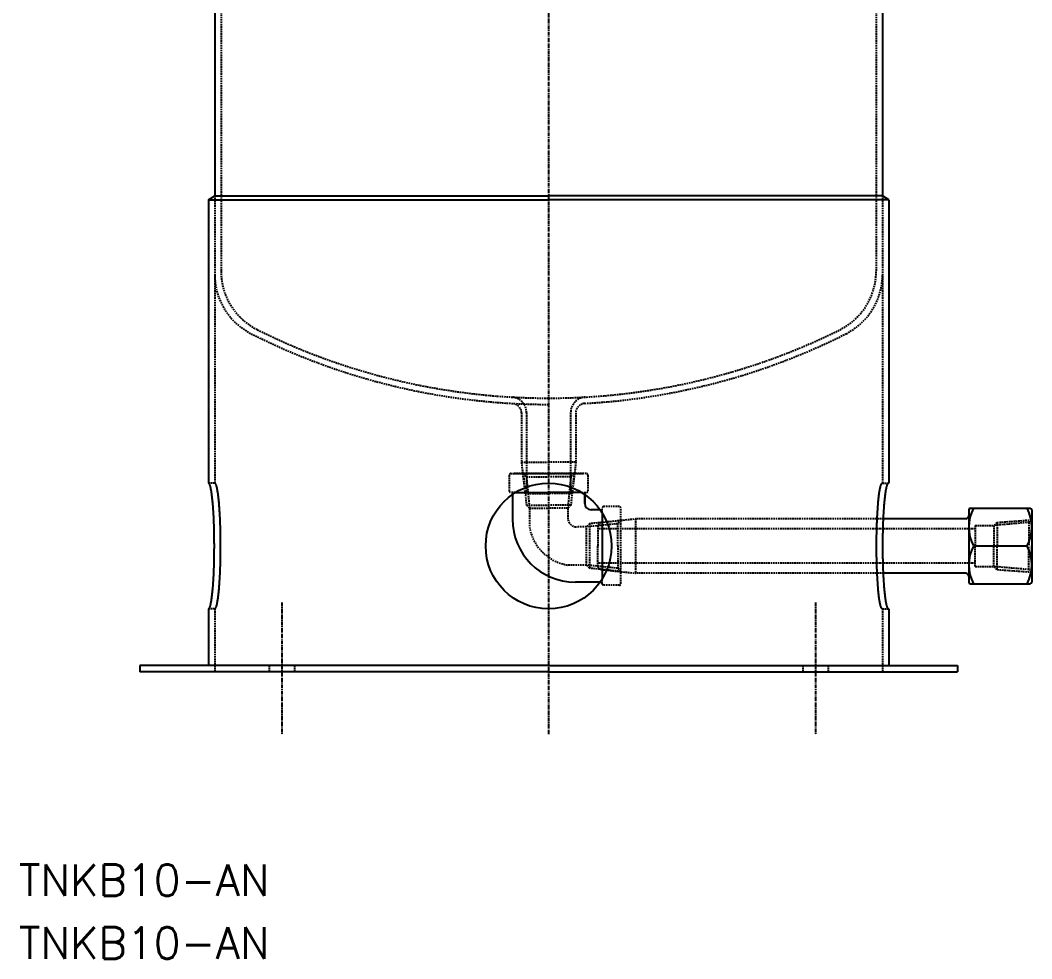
# Model space of a CAD drawing. Extents: x 248 to 1072, y 18 to 1096.
# Drawn here: x 248.5 to 570.1, y 18.3 to 316.6 of the extents above; entities that cross this region are included whole.
import ezdxf

# ---------------------------------------------------------------- set-up
doc = ezdxf.new("R2010")
doc.units = 0
doc.linetypes.add('CENTER', pattern=[2, 1.25, -0.25, 0.25, -0.25])
doc.linetypes.add('DASHED', pattern=[0.75, 0.5, -0.25])
doc.layers.get('0').update_dxf_attribs({"linetype": 'CONTINUOUS'})
doc.layers.add('CENTER', color=1, linetype='CENTER')
doc.styles.get("Standard").update_dxf_attribs({"font": 'txt.shx', "bigfont": 'bigfont.shx'})

# ---------------------------------------------------------------- blocks, each defined once
blk = doc.blocks.new('*U0')
at = {"color": 7, "linetype": 'CONTINUOUS'}
blk.add_text('TNKB10-AN', height=10, dxfattribs=at).set_placement((248.07, 38.3))
blk = doc.blocks.new('*U1')
at = {"color": 7, "linetype": 'CONTINUOUS'}
blk.add_text('TNKB10-AN', height=10, dxfattribs=at).set_placement((248.07, 18.3))

msp = doc.modelspace()

# ---------------------------------------------------------------- linework, layer by layer
at = {"color": 3, "linetype": 'DASHED'}
for p, q in [((312.35, 519.52), (312.35, 236.88)), ((520.65, 519.52), (520.65, 236.88)), ((310.35, 260.81), (310.35, 169.52)), ((522.65, 260.81), (522.65, 169.52)), ((407.85, 191.83), (407.85, 176.17)), ((409.5, 191.85), (409.5, 172.52)), ((423.5, 191.85), (423.5, 166.17)), ((425.15, 191.83), (425.15, 176.17)), ((407.85, 176.17), (416.5, 176.17)), ((407.85, 176.17), (408.27, 172.52)), ((425.15, 176.17), (416.5, 176.17)), ((425.15, 176.17), (424.73, 172.52)), ((404, 172.02), (404, 167.02)), ((404.5, 172.52), (416.5, 172.52)), ((416.5, 172.52), (405.5, 172.52)), ((408.27, 172.52), (416.5, 172.52)), ((408.27, 172.52), (409, 166.17)), ((408.27, 172.52), (416.5, 172.52)), ((408.43, 172.52), (409.43, 171.52)), ((408.43, 172.52), (409.43, 162.52)), ((409.43, 171.52), (416.5, 171.52)), ((409.43, 171.52), (410.43, 161.52)), ((409.5, 172.52), (409.5, 166.17)), ((428.5, 172.52), (416.5, 172.52)), ((416.5, 172.52), (427.5, 172.52)), ((424.73, 172.52), (416.5, 172.52)), ((424.73, 172.52), (416.5, 172.52)), ((423.57, 171.52), (416.5, 171.52)), ((423.57, 171.52), (422.57, 161.52)), ((423.5, 172.52), (423.5, 166.17)), ((424.57, 172.52), (423.57, 162.52)), ((424.57, 172.52), (423.57, 171.52)), ((424.73, 172.52), (424, 166.17)), ((429, 172.02), (429, 167.02)), ((310.35, 169.52), (308.35, 169.52)), ((522.65, 169.52), (524.65, 169.52)), ((405.97, 166.52), (404.5, 166.52)), ((405, 165.88), (405, 166.52)), ((409, 166.17), (416.5, 166.17)), ((424, 166.17), (416.5, 166.17)), ((427.04, 166.52), (428.5, 166.52)), ((428, 165.88), (428, 166.52)), ((409.43, 162.52), (416.5, 162.52)), ((409.43, 162.52), (410.43, 161.52)), ((410.43, 161.52), (416.5, 161.52)), ((410.43, 161.52), (410.43, 155.52)), ((423.57, 162.52), (416.5, 162.52)), ((422.57, 161.52), (416.5, 161.52)), ((423.57, 162.52), (422.57, 161.52)), ((422.57, 161.52), (422.57, 158.59)), ((432.86, 161.02), (433.5, 161.02)), ((433.5, 160.05), (433.5, 161.52)), ((439, 162.02), (434, 162.02)), ((439.5, 137.52), (439.5, 161.52)), ((433.1, 157.02), (439.5, 157.69)), ((439.5, 157.69), (444.11, 158.17)), ((522.97, 158.17), (444.11, 158.17)), ((444.11, 158.17), (444.11, 140.87)), ((559.1, 157.02), (570.11, 157.82)), ((570.11, 157.82), (569.23, 157.02)), ((428.5, 155.59), (425.57, 155.59)), ((429.5, 156.59), (428.5, 155.59)), ((438.5, 156.59), (428.5, 155.59)), ((428.5, 143.44), (428.5, 155.59)), ((439.5, 157.59), (429.5, 156.59)), ((429.5, 156.59), (429.5, 142.44)), ((433.1, 157.02), (432.11, 156.05)), ((432.11, 156.05), (432.11, 149.52)), ((552.11, 154.97), (432.11, 154.97)), ((439.5, 157.59), (438.5, 156.59)), ((438.5, 149.52), (438.5, 156.59)), ((552.11, 156.05), (558.11, 156.05)), ((552.11, 156.05), (552.11, 149.52)), ((569.23, 157.02), (558.11, 156.05)), ((559.1, 157.02), (558.11, 156.05)), ((558.11, 156.05), (558.11, 149.52)), ((559.1, 157.02), (559.1, 149.52)), ((569.23, 157.02), (569.23, 149.52)), ((432.11, 142.98), (432.11, 149.52)), ((438.5, 149.52), (438.5, 142.44)), ((552.11, 142.98), (552.11, 149.52)), ((558.11, 142.98), (558.11, 149.52)), ((559.1, 142.02), (559.1, 149.52)), ((569.23, 142.02), (569.23, 149.52)), ((428.5, 143.44), (422.5, 143.44)), ((429.5, 142.44), (428.5, 143.44)), ((438.5, 142.44), (428.5, 143.44)), ((439.5, 141.44), (429.5, 142.44)), ((552.11, 144.07), (432.11, 144.07)), ((433.1, 142.02), (432.11, 142.98)), ((433.1, 142.02), (439.5, 141.35)), ((439.5, 141.44), (438.5, 142.44)), ((552.11, 142.98), (558.11, 142.98)), ((569.23, 142.02), (558.11, 142.98)), ((559.1, 142.02), (558.11, 142.98)), ((559.1, 142.02), (570.11, 141.22)), ((570.11, 141.22), (569.23, 142.02)), ((433.5, 137.52), (433.5, 138.98)), ((439.5, 141.35), (444.11, 140.87)), ((522.97, 140.87), (444.11, 140.87)), ((432.86, 138.02), (433.5, 138.02)), ((439, 137.02), (434, 137.02)), ((310.35, 129.52), (308.35, 129.52)), ((310.35, 129.52), (310.35, 109.52)), ((522.65, 129.52), (524.65, 129.52)), ((522.65, 129.52), (522.65, 109.52)), ((327.65, 111.52), (327.65, 109.52)), ((335.65, 111.52), (335.65, 109.52)), ((497.35, 111.52), (497.35, 109.52)), ((505.35, 111.52), (505.35, 109.52))]:
    msp.add_line(p, q, dxfattribs=at)
at = {"color": 7, "linetype": 'CONTINUOUS'}
for p, q in [((310.35, 469.52), (310.35, 260.81)), ((522.65, 469.52), (522.65, 260.81)), ((308.35, 259.52), (310.35, 260.81)), ((310.35, 260.81), (416.5, 260.81)), ((522.65, 260.81), (416.5, 260.81)), ((524.65, 259.52), (522.65, 260.81)), ((308.35, 259.52), (308.35, 169.52)), ((308.5, 259.52), (416.5, 259.52)), ((524.5, 259.52), (416.5, 259.52)), ((524.65, 259.52), (524.65, 169.52)), ((405, 165.88), (405, 158.02)), ((405.97, 166.52), (416.5, 166.52)), ((427.04, 166.52), (416.5, 166.52)), ((428, 163.02), (428, 165.88)), ((428, 165.88), (428, 163.02)), ((432.86, 161.02), (430, 161.02)), ((550.11, 161.02), (550.11, 138.02)), ((550.61, 161.52), (569.61, 161.52)), ((570.11, 161.02), (570.11, 138.02)), ((433.5, 160.05), (433.5, 138.98)), ((549.11, 158.17), (522.97, 158.17)), ((551.86, 149.52), (568.65, 149.52)), ((570.11, 142.98), (570.11, 149.52)), ((549.11, 140.87), (522.97, 140.87)), ((432.86, 138.02), (425, 138.02)), ((550.61, 137.52), (569.61, 137.52)), ((308.35, 129.52), (308.35, 111.52)), ((524.65, 129.52), (524.65, 111.52)), ((286.5, 111.52), (286.5, 109.52)), ((416.5, 111.52), (286.5, 111.52)), ((416.5, 109.52), (286.5, 109.52)), ((416.5, 111.52), (546.5, 111.52)), ((416.5, 109.52), (546.5, 109.52)), ((546.5, 111.52), (546.5, 109.52))]:
    msp.add_line(p, q, dxfattribs=at)
for points in [[(308.35, 129.52, 0), (308.4, 129.52, 0), (308.44, 129.54, 0), (308.49, 129.57, 0), (308.53, 129.61, 0), (308.58, 129.67, 0), (308.62, 129.73, 0), (308.67, 129.81, 0), (308.71, 129.9, 0), (308.76, 130, 0), (308.8, 130.12, 0), (308.85, 130.24, 0), (308.89, 130.38, 0), (308.94, 130.53, 0), (308.98, 130.69, 0), (309.02, 130.86, 0), (309.06, 131.04, 0), (309.11, 131.23, 0), (309.15, 131.44, 0), (309.19, 131.65, 0), (309.23, 131.88, 0), (309.27, 132.12, 0), (309.31, 132.36, 0), (309.35, 132.62, 0), (309.39, 132.89, 0), (309.43, 133.16, 0), (309.46, 133.45, 0), (309.5, 133.75, 0), (309.53, 134.06, 0), (309.57, 134.37, 0), (309.6, 134.7, 0), (309.64, 135.03, 0), (309.67, 135.37, 0), (309.7, 135.73, 0), (309.73, 136.09, 0), (309.76, 136.45, 0), (309.79, 136.83, 0), (309.82, 137.21, 0), (309.85, 137.6, 0), (309.88, 138, 0), (309.9, 138.41, 0), (309.93, 138.82, 0), (309.95, 139.23, 0), (309.97, 139.66, 0), (310, 140.09, 0), (310.02, 140.52, 0), (310.04, 140.97, 0), (310.06, 141.41, 0), (310.07, 141.86, 0), (310.09, 142.32, 0), (310.11, 142.78, 0), (310.12, 143.24, 0), (310.14, 143.71, 0), (310.15, 144.18, 0), (310.16, 144.66, 0), (310.17, 145.13, 0), (310.18, 145.62, 0), (310.19, 146.1, 0), (310.2, 146.58, 0), (310.2, 147.07, 0), (310.21, 147.56, 0), (310.21, 148.04, 0), (310.21, 148.53, 0), (310.22, 149.03, 0), (310.22, 149.52, 0), (310.22, 150.01, 0), (310.21, 150.5, 0), (310.21, 150.99, 0), (310.21, 151.48, 0), (310.2, 151.97, 0), (310.2, 152.45, 0), (310.19, 152.94, 0), (310.18, 153.42, 0), (310.17, 153.9, 0), (310.16, 154.38, 0), (310.15, 154.85, 0), (310.14, 155.32, 0), (310.12, 155.79, 0), (310.11, 156.25, 0), (310.09, 156.71, 0), (310.07, 157.17, 0), (310.06, 157.62, 0), (310.04, 158.07, 0), (310.02, 158.51, 0), (310, 158.94, 0), (309.97, 159.37, 0), (309.95, 159.8, 0), (309.93, 160.22, 0), (309.9, 160.63, 0), (309.88, 161.03, 0), (309.85, 161.43, 0), (309.82, 161.82, 0), (309.79, 162.2, 0), (309.76, 162.58, 0), (309.73, 162.95, 0), (309.7, 163.31, 0), (309.67, 163.66, 0), (309.64, 164, 0), (309.6, 164.34, 0), (309.57, 164.66, 0), (309.53, 164.98, 0), (309.5, 165.28, 0), (309.46, 165.58, 0), (309.43, 165.87, 0), (309.39, 166.15, 0), (309.35, 166.41, 0), (309.31, 166.67, 0), (309.27, 166.92, 0), (309.23, 167.16, 0), (309.19, 167.38, 0), (309.15, 167.6, 0), (309.11, 167.8, 0), (309.06, 167.99, 0), (309.02, 168.18, 0), (308.98, 168.35, 0), (308.94, 168.51, 0), (308.89, 168.66, 0), (308.85, 168.79, 0), (308.8, 168.92, 0), (308.76, 169.03, 0), (308.71, 169.13, 0), (308.67, 169.22, 0), (308.62, 169.3, 0), (308.58, 169.37, 0), (308.53, 169.42, 0), (308.49, 169.46, 0), (308.44, 169.49, 0), (308.4, 169.51, 0), (308.35, 169.52, 0)], [(524.65, 129.52, 0), (524.61, 129.52, 0), (524.56, 129.54, 0), (524.51, 129.57, 0), (524.47, 129.61, 0), (524.42, 129.67, 0), (524.38, 129.73, 0), (524.33, 129.81, 0), (524.29, 129.9, 0), (524.24, 130, 0), (524.2, 130.12, 0), (524.15, 130.24, 0), (524.11, 130.38, 0), (524.07, 130.53, 0), (524.02, 130.69, 0), (523.98, 130.86, 0), (523.94, 131.04, 0), (523.89, 131.23, 0), (523.85, 131.44, 0), (523.81, 131.65, 0), (523.77, 131.88, 0), (523.73, 132.12, 0), (523.69, 132.36, 0), (523.65, 132.62, 0), (523.62, 132.89, 0), (523.58, 133.16, 0), (523.54, 133.45, 0), (523.5, 133.75, 0), (523.47, 134.06, 0), (523.43, 134.37, 0), (523.4, 134.7, 0), (523.37, 135.03, 0), (523.33, 135.37, 0), (523.3, 135.73, 0), (523.27, 136.09, 0), (523.24, 136.45, 0), (523.21, 136.83, 0), (523.18, 137.21, 0), (523.15, 137.6, 0), (523.13, 138, 0), (523.1, 138.41, 0), (523.08, 138.82, 0), (523.05, 139.23, 0), (523.03, 139.66, 0), (523.01, 140.09, 0), (522.99, 140.52, 0), (522.97, 140.97, 0), (522.95, 141.41, 0), (522.93, 141.86, 0), (522.91, 142.32, 0), (522.89, 142.78, 0), (522.88, 143.24, 0), (522.87, 143.71, 0), (522.85, 144.18, 0), (522.84, 144.66, 0), (522.83, 145.13, 0), (522.82, 145.62, 0), (522.81, 146.1, 0), (522.81, 146.58, 0), (522.8, 147.07, 0), (522.79, 147.56, 0), (522.79, 148.04, 0), (522.79, 148.53, 0), (522.79, 149.03, 0), (522.79, 149.52, 0), (522.79, 150.01, 0), (522.79, 150.5, 0), (522.79, 150.99, 0), (522.79, 151.48, 0), (522.8, 151.97, 0), (522.81, 152.45, 0), (522.81, 152.94, 0), (522.82, 153.42, 0), (522.83, 153.9, 0), (522.84, 154.38, 0), (522.85, 154.85, 0), (522.87, 155.32, 0), (522.88, 155.79, 0), (522.89, 156.25, 0), (522.91, 156.71, 0), (522.93, 157.17, 0), (522.95, 157.62, 0), (522.97, 158.07, 0), (522.99, 158.51, 0), (523.01, 158.94, 0), (523.03, 159.37, 0), (523.05, 159.8, 0), (523.08, 160.22, 0), (523.1, 160.63, 0), (523.13, 161.03, 0), (523.15, 161.43, 0), (523.18, 161.82, 0), (523.21, 162.2, 0), (523.24, 162.58, 0), (523.27, 162.95, 0), (523.3, 163.31, 0), (523.33, 163.66, 0), (523.37, 164, 0), (523.4, 164.34, 0), (523.43, 164.66, 0), (523.47, 164.98, 0), (523.5, 165.28, 0), (523.54, 165.58, 0), (523.58, 165.87, 0), (523.62, 166.15, 0), (523.65, 166.41, 0), (523.69, 166.67, 0), (523.73, 166.92, 0), (523.77, 167.16, 0), (523.81, 167.38, 0), (523.85, 167.6, 0), (523.89, 167.8, 0), (523.94, 167.99, 0), (523.98, 168.18, 0), (524.02, 168.35, 0), (524.07, 168.51, 0), (524.11, 168.66, 0), (524.15, 168.79, 0), (524.2, 168.92, 0), (524.24, 169.03, 0), (524.29, 169.13, 0), (524.33, 169.22, 0), (524.38, 169.3, 0), (524.42, 169.37, 0), (524.47, 169.42, 0), (524.51, 169.46, 0), (524.56, 169.49, 0), (524.61, 169.51, 0), (524.65, 169.52, 0)]]:
    msp.add_polyline3d(points, dxfattribs=at)
at = {"color": 3, "linetype": 'DASHED'}
for points in [[(310.35, 129.52, 0), (310.4, 129.52, 0), (310.44, 129.54, 0), (310.49, 129.57, 0), (310.53, 129.61, 0), (310.58, 129.67, 0), (310.62, 129.73, 0), (310.67, 129.81, 0), (310.71, 129.9, 0), (310.76, 130, 0), (310.8, 130.12, 0), (310.85, 130.24, 0), (310.89, 130.38, 0), (310.94, 130.53, 0), (310.98, 130.69, 0), (311.02, 130.86, 0), (311.06, 131.04, 0), (311.11, 131.23, 0), (311.15, 131.44, 0), (311.19, 131.65, 0), (311.23, 131.88, 0), (311.27, 132.12, 0), (311.31, 132.36, 0), (311.35, 132.62, 0), (311.39, 132.89, 0), (311.43, 133.16, 0), (311.46, 133.45, 0), (311.5, 133.75, 0), (311.53, 134.06, 0), (311.57, 134.37, 0), (311.6, 134.7, 0), (311.64, 135.03, 0), (311.67, 135.37, 0), (311.7, 135.73, 0), (311.73, 136.09, 0), (311.76, 136.45, 0), (311.79, 136.83, 0), (311.82, 137.21, 0), (311.85, 137.6, 0), (311.88, 138, 0), (311.9, 138.41, 0), (311.93, 138.82, 0), (311.95, 139.23, 0), (311.97, 139.66, 0), (312, 140.09, 0), (312.02, 140.52, 0), (312.04, 140.97, 0), (312.06, 141.41, 0), (312.07, 141.86, 0), (312.09, 142.32, 0), (312.11, 142.78, 0), (312.12, 143.24, 0), (312.14, 143.71, 0), (312.15, 144.18, 0), (312.16, 144.66, 0), (312.17, 145.13, 0), (312.18, 145.62, 0), (312.19, 146.1, 0), (312.2, 146.58, 0), (312.2, 147.07, 0), (312.21, 147.56, 0), (312.21, 148.04, 0), (312.21, 148.53, 0), (312.22, 149.03, 0), (312.22, 149.52, 0), (312.22, 150.01, 0), (312.21, 150.5, 0), (312.21, 150.99, 0), (312.21, 151.48, 0), (312.2, 151.97, 0), (312.2, 152.45, 0), (312.19, 152.94, 0), (312.18, 153.42, 0), (312.17, 153.9, 0), (312.16, 154.38, 0), (312.15, 154.85, 0), (312.14, 155.32, 0), (312.12, 155.79, 0), (312.11, 156.25, 0), (312.09, 156.71, 0), (312.07, 157.17, 0), (312.06, 157.62, 0), (312.04, 158.07, 0), (312.02, 158.51, 0), (312, 158.94, 0), (311.97, 159.37, 0), (311.95, 159.8, 0), (311.93, 160.22, 0), (311.9, 160.63, 0), (311.88, 161.03, 0), (311.85, 161.43, 0), (311.82, 161.82, 0), (311.79, 162.2, 0), (311.76, 162.58, 0), (311.73, 162.95, 0), (311.7, 163.31, 0), (311.67, 163.66, 0), (311.64, 164, 0), (311.6, 164.34, 0), (311.57, 164.66, 0), (311.53, 164.98, 0), (311.5, 165.28, 0), (311.46, 165.58, 0), (311.43, 165.87, 0), (311.39, 166.15, 0), (311.35, 166.41, 0), (311.31, 166.67, 0), (311.27, 166.92, 0), (311.23, 167.16, 0), (311.19, 167.38, 0), (311.15, 167.6, 0), (311.11, 167.8, 0), (311.06, 167.99, 0), (311.02, 168.18, 0), (310.98, 168.35, 0), (310.94, 168.51, 0), (310.89, 168.66, 0), (310.85, 168.79, 0), (310.8, 168.92, 0), (310.76, 169.03, 0), (310.71, 169.13, 0), (310.67, 169.22, 0), (310.62, 169.3, 0), (310.58, 169.37, 0), (310.53, 169.42, 0), (310.49, 169.46, 0), (310.44, 169.49, 0), (310.4, 169.51, 0), (310.35, 169.52, 0)], [(522.65, 129.52, 0), (522.61, 129.52, 0), (522.56, 129.54, 0), (522.51, 129.57, 0), (522.47, 129.61, 0), (522.42, 129.67, 0), (522.38, 129.73, 0), (522.33, 129.81, 0), (522.29, 129.9, 0), (522.24, 130, 0), (522.2, 130.12, 0), (522.15, 130.24, 0), (522.11, 130.38, 0), (522.07, 130.53, 0), (522.02, 130.69, 0), (521.98, 130.86, 0), (521.94, 131.04, 0), (521.89, 131.23, 0), (521.85, 131.44, 0), (521.81, 131.65, 0), (521.77, 131.88, 0), (521.73, 132.12, 0), (521.69, 132.36, 0), (521.65, 132.62, 0), (521.62, 132.89, 0), (521.58, 133.16, 0), (521.54, 133.45, 0), (521.5, 133.75, 0), (521.47, 134.06, 0), (521.43, 134.37, 0), (521.4, 134.7, 0), (521.37, 135.03, 0), (521.33, 135.37, 0), (521.3, 135.73, 0), (521.27, 136.09, 0), (521.24, 136.45, 0), (521.21, 136.83, 0), (521.18, 137.21, 0), (521.15, 137.6, 0), (521.13, 138, 0), (521.1, 138.41, 0), (521.08, 138.82, 0), (521.05, 139.23, 0), (521.03, 139.66, 0), (521.01, 140.09, 0), (520.99, 140.52, 0), (520.97, 140.97, 0), (520.95, 141.41, 0), (520.93, 141.86, 0), (520.91, 142.32, 0), (520.89, 142.78, 0), (520.88, 143.24, 0), (520.87, 143.71, 0), (520.85, 144.18, 0), (520.84, 144.66, 0), (520.83, 145.13, 0), (520.82, 145.62, 0), (520.81, 146.1, 0), (520.81, 146.58, 0), (520.8, 147.07, 0), (520.79, 147.56, 0), (520.79, 148.04, 0), (520.79, 148.53, 0), (520.79, 149.03, 0), (520.79, 149.52, 0), (520.79, 150.01, 0), (520.79, 150.5, 0), (520.79, 150.99, 0), (520.79, 151.48, 0), (520.8, 151.97, 0), (520.81, 152.45, 0), (520.81, 152.94, 0), (520.82, 153.42, 0), (520.83, 153.9, 0), (520.84, 154.38, 0), (520.85, 154.85, 0), (520.87, 155.32, 0), (520.88, 155.79, 0), (520.89, 156.25, 0), (520.91, 156.71, 0), (520.93, 157.17, 0), (520.95, 157.62, 0), (520.97, 158.07, 0), (520.99, 158.51, 0), (521.01, 158.94, 0), (521.03, 159.37, 0), (521.05, 159.8, 0), (521.08, 160.22, 0), (521.1, 160.63, 0), (521.13, 161.03, 0), (521.15, 161.43, 0), (521.18, 161.82, 0), (521.21, 162.2, 0), (521.24, 162.58, 0), (521.27, 162.95, 0), (521.3, 163.31, 0), (521.33, 163.66, 0), (521.37, 164, 0), (521.4, 164.34, 0), (521.43, 164.66, 0), (521.47, 164.98, 0), (521.5, 165.28, 0), (521.54, 165.58, 0), (521.58, 165.87, 0), (521.62, 166.15, 0), (521.65, 166.41, 0), (521.69, 166.67, 0), (521.73, 166.92, 0), (521.77, 167.16, 0), (521.81, 167.38, 0), (521.85, 167.6, 0), (521.89, 167.8, 0), (521.94, 167.99, 0), (521.98, 168.18, 0), (522.02, 168.35, 0), (522.07, 168.51, 0), (522.11, 168.66, 0), (522.15, 168.79, 0), (522.2, 168.92, 0), (522.24, 169.03, 0), (522.29, 169.13, 0), (522.33, 169.22, 0), (522.38, 169.3, 0), (522.42, 169.37, 0), (522.47, 169.42, 0), (522.51, 169.46, 0), (522.56, 169.49, 0), (522.61, 169.51, 0), (522.65, 169.52, 0)]]:
    msp.add_polyline3d(points, dxfattribs=at)
at = {"color": 7, "linetype": 'CONTINUOUS'}
msp.add_circle((416.5, 149.52), 20, dxfattribs=at)
at = {"color": 3, "linetype": 'DASHED'}
for centre, radius, start, end in [((331.38, 235.77), 21.03, 180, 243.2738), ((333.18, 236.88), 20.83, 180, 243.6122), ((499.82, 236.88), 20.83, 296.3878, 0), ((501.62, 235.77), 21.03, 296.7262, 0), ((416.5, 404.82), 210.3, 243.2738, 270), ((416.5, 404.82), 208.3, 243.6122, 270), ((416.5, 404.82), 208.3, 270, 296.3878), ((416.5, 404.82), 210.3, 273.1309, 296.7262), ((404.5, 191.85), 5, 0, 86.7749), ((428.5, 191.85), 5, 93.2251, 180), ((404.85, 191.83), 3, 0, 86.8691), ((428.15, 191.83), 3, 93.1309, 180), ((404.5, 172.02), 0.5, 90, 180), ((428.5, 172.02), 0.5, 0, 90), ((404.5, 167.02), 0.5, 180, 270), ((428.5, 167.02), 0.5, 270, 0), ((434, 161.52), 0.5, 90, 180), ((439, 161.52), 0.5, 0, 90), ((425.57, 158.59), 3, 180, 270), ((425, 158.02), 14.79, 189.7336, 234.9113), ((425, 158.02), 14.79, 234.9113, 260.2664), ((434, 137.52), 0.5, 180, 270), ((439, 137.52), 0.5, 270, 0)]:
    msp.add_arc(centre, radius, start, end, dxfattribs=at)
at = {"color": 7, "linetype": 'CONTINUOUS'}
for centre, radius, start, end in [((430, 163.02), 2, 180, 270), ((562.92, 155.53), 12.83, 152.2221, 207.7779), ((550.61, 161.02), 0.5, 90, 180), ((557.29, 155.53), 12.83, 332.2221, 27.7779), ((569.61, 161.02), 0.5, 0, 90), ((425, 158.02), 20, 180, 270), ((549.11, 159.17), 1, 270, 0), ((562.92, 143.5), 12.83, 152.1914, 207.7471), ((557.29, 143.5), 12.83, 332.2529, 27.8086), ((549.11, 139.87), 1, 0, 90), ((550.61, 138.02), 0.5, 180, 270), ((569.61, 138.02), 0.5, 270, 0)]:
    msp.add_arc(centre, radius, start, end, dxfattribs=at)
at = {"layer": 'CENTER', "color": 1, "linetype": 'CENTER'}
for p, q in [((416.5, 614.99), (416.5, 89.52)), ((331.65, 131.52), (331.65, 89.52)), ((501.35, 131.52), (501.35, 89.52))]:
    msp.add_line(p, q, dxfattribs=at)

# ---------------------------------------------------------------- block references
at = {"color": 7, "linetype": 'CONTINUOUS'}
for name in ['*U0', '*U1']:
    msp.add_blockref(name, (0, 0), dxfattribs=at)

doc.saveas('drawing.dxf')
